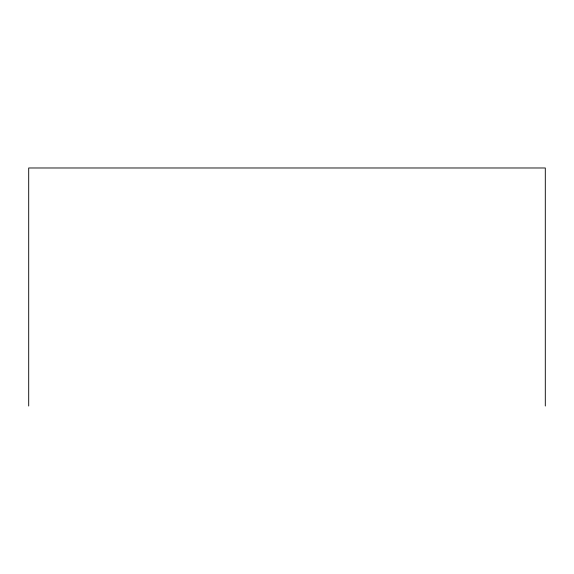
<?xml version="1.0" encoding="UTF-8"?>
<svg xmlns="http://www.w3.org/2000/svg" width="574" height="574" viewBox="0 0 574 574"><rect width="100%" height="100%" fill="white"/><g stroke="black" fill="none" stroke-linecap="round" stroke-linejoin="round"><path stroke-width="0.86" d="M545.3 406.019L545.3 167.981L28.7 167.981L28.7 406.019"/></g></svg>
